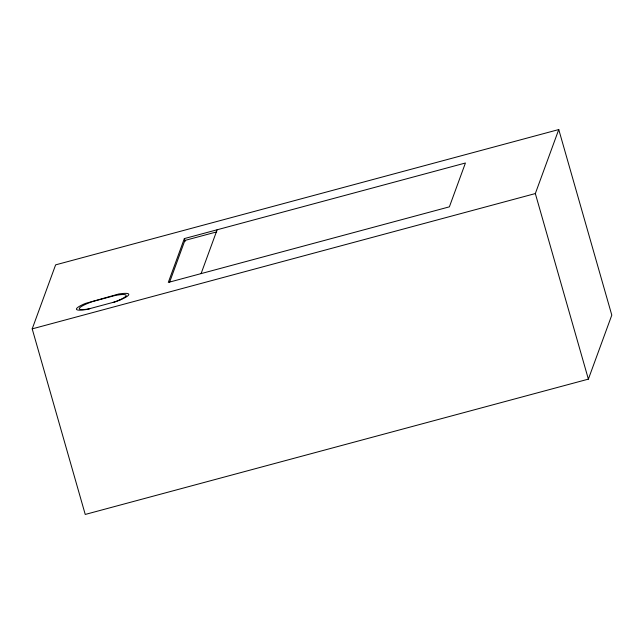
<?xml version="1.0" encoding="UTF-8"?>
<svg xmlns="http://www.w3.org/2000/svg" width="644" height="644" viewBox="0 0 644 644"><rect width="100%" height="100%" fill="white"/><g stroke="black" fill="none" stroke-linecap="round" stroke-linejoin="round"><path stroke-width="0.97" d="M32.2 328.867L55.625 264.861L558.759 129.557L611.8 315.133L588.375 379.139L85.241 514.443L32.2 328.867L535.333 193.562L558.759 129.557M184.345 238.594L168.301 282.426L449.383 206.837L465.427 163.004L184.345 238.594L185.134 241.379M169.517 282.41L184.876 240.445L216.698 231.888M201.097 273.603L217.133 229.771M535.333 193.562L588.375 379.139M113.127 302.487A24.392 3.582 -16 0 0 120.356 294.678L115.751 295.322L92.325 301.625A24.392 3.582 -16 0 0 89.701 308.782M119.824 300.088L116.065 301.577L86.682 309.482L82.979 309.997A27.338 4.009 -16 0 1 85.378 303.445L118.85 293.97L122.223 293.543A27.12 3.985 -16 0 1 119.824 300.088"/></g></svg>
